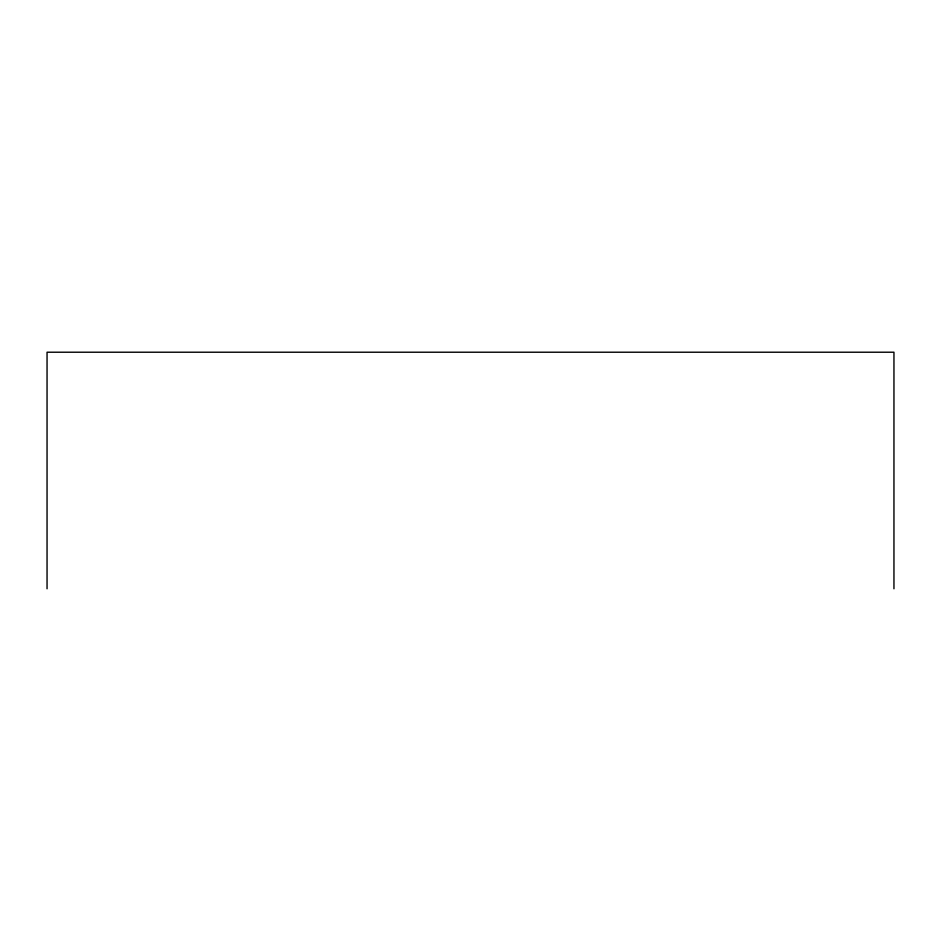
<?xml version="1.0" encoding="UTF-8"?>
<svg xmlns="http://www.w3.org/2000/svg" width="941" height="941" viewBox="0 0 941 941"><rect width="100%" height="100%" fill="white"/><g stroke="black" fill="none" stroke-linecap="round" stroke-linejoin="round"><path stroke-width="1.41" d="M893.95 588.784L893.95 352.216L47.05 352.216L47.05 588.784"/></g></svg>
